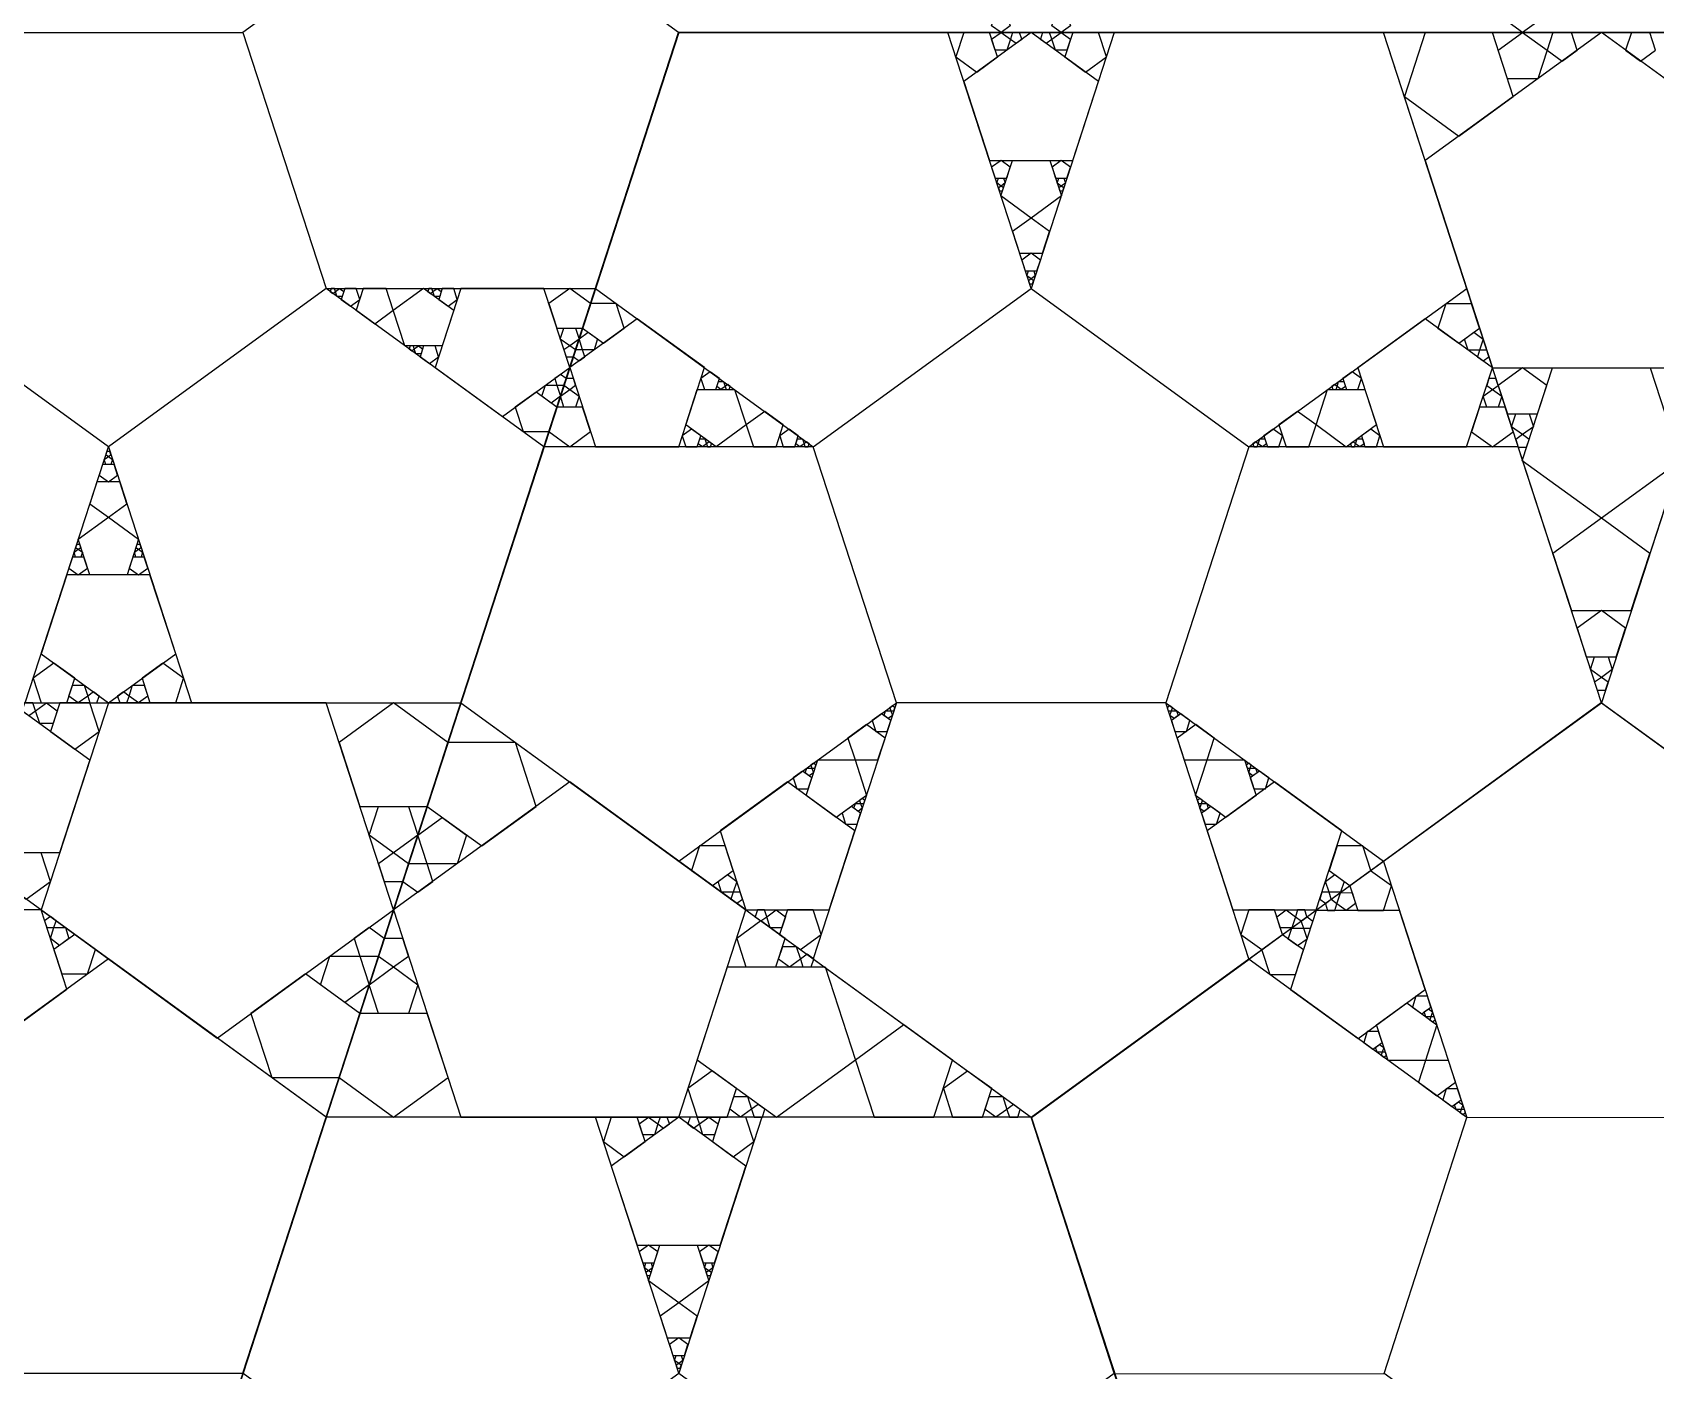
# Model space of a CAD drawing. Header units: inches. Extents: x -578 to 126, y -85 to 118.
# Drawn here: x -356.58 to -341.5, y 14.23 to 26.67 of the extents above; entities that cross this region are included whole.
import ezdxf

# ---------------------------------------------------------------- set-up
doc = ezdxf.new("R2010")
doc.units = ezdxf.units.IN
doc.header["$MEASUREMENT"] = 0
doc.layers.add('drawing', color=7, linetype='Continuous')

msp = doc.modelspace()

# ---------------------------------------------------------------- linework, layer by layer
for points in [[(-357.901, 24.288), (-357.128, 26.668), (-354.626, 26.668), (-353.852, 24.288), (-355.877, 22.817)], [(-328.125, 10.356), (-342.001, 0.275), (-355.877, 10.356), (-350.577, 26.668), (-333.425, 26.668)], [(-346.049, 20.437), (-348.552, 20.437), (-349.325, 22.817), (-347.3, 24.288), (-345.276, 22.817)], [(-336.7, 16.586), (-338.725, 10.356), (-345.276, 10.356), (-347.301, 16.586), (-342, 20.437)], [(-340.747, 16.586), (-339.971, 14.207), (-341.994, 12.734), (-344.02, 14.203), (-343.249, 16.584)]]:
    msp.add_lwpolyline(points, close=True)
at = {"layer": 'drawing'}
for points in [[(-350.577, 26.668), (-364.452, 36.749), (-378.328, 26.668), (-373.028, 10.356), (-355.877, 10.356)], [(-364.452, 36.749), (-378.328, 26.668), (-373.028, 10.356), (-355.877, 10.356), (-350.577, 26.668)], [(-359.152, 20.437), (-352.601, 20.437), (-350.577, 26.668), (-355.877, 30.519), (-361.177, 26.668)], [(-359.152, 20.437), (-352.601, 20.437), (-350.577, 26.668), (-355.877, 30.519), (-361.177, 26.668)], [(-353.852, 24.288), (-351.35, 24.288), (-350.577, 26.668), (-352.601, 28.139), (-354.626, 26.668)], [(-342.592, 27.099), (-342.505, 26.832), (-342.733, 26.667), (-342.96, 26.832), (-342.873, 27.099)], [(-347.527, 26.833), (-347.494, 26.731), (-347.58, 26.668), (-347.667, 26.731), (-347.634, 26.833)], [(-347.022, 26.668), (-347.108, 26.731), (-347.075, 26.833), (-346.968, 26.833), (-346.935, 26.731)], [(-333.425, 26.667), (-350.576, 26.668), (-355.876, 10.356), (-342.001, 0.274), (-328.125, 10.355)], [(-342, 20.437), (-344.025, 26.668), (-350.576, 26.668), (-352.601, 20.437), (-347.301, 16.586)], [(-342, 20.437), (-344.025, 26.668), (-350.576, 26.668), (-352.601, 20.437), (-347.301, 16.586)], [(-347.3, 24.288), (-348.074, 26.668), (-350.576, 26.668), (-351.349, 24.288), (-349.325, 22.817)], [(-347.926, 26.668), (-348, 26.441), (-347.806, 26.3), (-347.613, 26.441), (-347.687, 26.668)], [(-346.675, 26.213), (-347.3, 26.668), (-347.926, 26.213), (-347.687, 25.478), (-346.914, 25.478)], [(-346.675, 26.213), (-347.3, 26.668), (-347.926, 26.213), (-347.687, 25.478), (-346.914, 25.478)], [(-347.58, 26.668), (-347.493, 26.605), (-347.526, 26.503), (-347.633, 26.503), (-347.667, 26.605)], [(-347.473, 26.668), (-347.493, 26.605), (-347.44, 26.567), (-347.386, 26.605), (-347.407, 26.668)], [(-345.276, 22.817), (-343.251, 24.288), (-344.025, 26.668), (-346.527, 26.668), (-347.3, 24.288)], [(-347.161, 26.567), (-347.108, 26.605), (-347.128, 26.668), (-347.194, 26.668), (-347.214, 26.605)], [(-347.074, 26.503), (-347.108, 26.605), (-347.021, 26.668), (-346.934, 26.605), (-346.967, 26.503)], [(-346.794, 26.3), (-346.601, 26.441), (-346.675, 26.668), (-346.914, 26.668), (-346.988, 26.441)], [(-343.638, 26.668), (-343.831, 26.073), (-343.325, 25.705), (-342.819, 26.073), (-343.012, 26.668)], [(-340.362, 25.478), (-342, 26.668), (-343.638, 25.478), (-343.013, 23.552), (-340.988, 23.552)], [(-342.732, 26.669), (-342.505, 26.504), (-342.591, 26.237), (-342.872, 26.237), (-342.959, 26.504)], [(-342.451, 26.668), (-342.505, 26.504), (-342.365, 26.402), (-342.226, 26.504), (-342.279, 26.668)], [(-336.7, 16.586), (-331.4, 20.437), (-333.425, 26.667), (-339.976, 26.668), (-342, 20.437)], [(-336.7, 16.586), (-331.4, 20.437), (-333.425, 26.667), (-339.976, 26.668), (-342, 20.437)], [(-341.635, 26.402), (-341.496, 26.504), (-341.549, 26.668), (-341.721, 26.668), (-341.775, 26.504)], [(-347.494, 25.415), (-347.58, 25.478), (-347.667, 25.415), (-347.634, 25.314), (-347.527, 25.314)], [(-347.019, 25.148), (-347.3, 24.943), (-347.581, 25.148), (-347.474, 25.478), (-347.127, 25.478)], [(-346.934, 25.415), (-347.02, 25.478), (-347.106, 25.415), (-347.073, 25.314), (-346.967, 25.314)], [(-347.542, 25.269), (-347.58, 25.24), (-347.619, 25.269), (-347.604, 25.314), (-347.557, 25.314)], [(-347.557, 25.223), (-347.58, 25.24), (-347.604, 25.223), (-347.595, 25.195), (-347.566, 25.195)], [(-346.982, 25.268), (-347.02, 25.24), (-347.059, 25.268), (-347.044, 25.314), (-346.996, 25.314)], [(-346.996, 25.223), (-347.02, 25.24), (-347.044, 25.223), (-347.035, 25.195), (-347.006, 25.195)], [(-347.128, 24.818), (-347.3, 24.943), (-347.473, 24.818), (-347.407, 24.616), (-347.194, 24.616)], [(-347.214, 24.553), (-347.3, 24.616), (-347.386, 24.553), (-347.354, 24.452), (-347.247, 24.452)], [(-347.262, 24.406), (-347.3, 24.378), (-347.339, 24.406), (-347.324, 24.452), (-347.276, 24.452)], [(-357.901, 24.288), (-359.926, 22.817), (-359.152, 20.437), (-356.65, 20.437), (-355.877, 22.817)], [(-355.877, 22.817), (-355.103, 20.437), (-352.601, 20.437), (-351.828, 22.817), (-353.852, 24.288)], [(-353.79, 24.243), (-353.766, 24.26), (-353.775, 24.288), (-353.805, 24.288), (-353.814, 24.26)], [(-353.752, 24.215), (-353.766, 24.26), (-353.728, 24.288), (-353.689, 24.26), (-353.704, 24.215)], [(-353.627, 24.124), (-353.541, 24.187), (-353.573, 24.288), (-353.68, 24.288), (-353.713, 24.187)], [(-353.401, 23.96), (-353.229, 24.086), (-353.295, 24.288), (-353.508, 24.288), (-353.574, 24.086)], [(-353.121, 23.755), (-353.229, 24.086), (-352.948, 24.29), (-352.667, 24.086), (-352.774, 23.755)], [(-352.884, 24.243), (-352.86, 24.26), (-352.869, 24.288), (-352.898, 24.288), (-352.907, 24.26)], [(-352.845, 24.215), (-352.86, 24.26), (-352.821, 24.288), (-352.782, 24.26), (-352.797, 24.215)], [(-352.214, 23.098), (-351.589, 23.553), (-351.828, 24.288), (-352.601, 24.288), (-352.84, 23.553)], [(-352.214, 23.098), (-351.589, 23.553), (-351.828, 24.288), (-352.601, 24.288), (-352.84, 23.553)], [(-352.72, 24.124), (-352.634, 24.187), (-352.667, 24.288), (-352.773, 24.288), (-352.806, 24.187)], [(-351.396, 24.148), (-351.589, 24.288), (-351.782, 24.148), (-351.708, 23.92), (-351.469, 23.92)], [(-347.277, 24.361), (-347.3, 24.378), (-347.324, 24.361), (-347.315, 24.333), (-347.286, 24.333)], [(-351.082, 23.92), (-351.156, 24.148), (-351.395, 24.148), (-351.469, 23.92), (-351.275, 23.78)], [(-343.206, 24.147), (-343.445, 24.147), (-343.519, 23.92), (-343.325, 23.78), (-343.132, 23.92)], [(-350.963, 24.007), (-351.588, 23.553), (-351.349, 22.817), (-350.576, 22.817), (-350.337, 23.553)], [(-350.963, 24.007), (-351.588, 23.553), (-351.349, 22.817), (-350.576, 22.817), (-350.337, 23.553)], [(-343.252, 22.817), (-343.013, 23.552), (-343.638, 24.007), (-344.264, 23.552), (-344.025, 22.817)], [(-351.502, 23.818), (-351.589, 23.755), (-351.676, 23.818), (-351.642, 23.92), (-351.535, 23.92)], [(-351.362, 23.717), (-351.469, 23.717), (-351.502, 23.819), (-351.416, 23.882), (-351.329, 23.819)], [(-343.098, 23.818), (-343.132, 23.716), (-343.239, 23.716), (-343.272, 23.818), (-343.185, 23.881)], [(-353.057, 23.71), (-353.033, 23.727), (-353.042, 23.755), (-353.071, 23.755), (-353.08, 23.727)], [(-353.018, 23.682), (-353.033, 23.727), (-352.994, 23.756), (-352.956, 23.727), (-352.97, 23.682)], [(-352.893, 23.591), (-352.807, 23.654), (-352.84, 23.755), (-352.947, 23.755), (-352.979, 23.654)], [(-351.536, 23.717), (-351.589, 23.755), (-351.642, 23.717), (-351.622, 23.654), (-351.556, 23.654)], [(-351.449, 23.654), (-351.469, 23.717), (-351.535, 23.717), (-351.555, 23.654), (-351.502, 23.615)], [(-343.066, 23.716), (-343.132, 23.716), (-343.152, 23.654), (-343.099, 23.615), (-343.045, 23.654)], [(-342.508, 23.388), (-342.734, 23.552), (-342.959, 23.388), (-342.873, 23.123), (-342.594, 23.123)], [(-341.265, 22.688), (-342, 22.153), (-342.736, 22.688), (-342.455, 23.552), (-341.546, 23.552)], [(-351.815, 23.389), (-351.708, 23.389), (-351.675, 23.287), (-351.762, 23.224), (-351.848, 23.287)], [(-351.728, 23.451), (-351.708, 23.389), (-351.642, 23.389), (-351.622, 23.451), (-351.675, 23.49)], [(-351.642, 23.389), (-351.588, 23.35), (-351.535, 23.389), (-351.555, 23.451), (-351.621, 23.451)], [(-350.284, 23.514), (-350.37, 23.451), (-350.337, 23.35), (-350.231, 23.35), (-350.198, 23.451)], [(-350.159, 23.423), (-350.144, 23.378), (-350.183, 23.35), (-350.222, 23.378), (-350.207, 23.423)], [(-350.12, 23.395), (-350.144, 23.378), (-350.135, 23.35), (-350.106, 23.35), (-350.097, 23.378)], [(-344.466, 23.35), (-344.457, 23.378), (-344.48, 23.395), (-344.504, 23.378), (-344.495, 23.35)], [(-344.418, 23.35), (-344.457, 23.378), (-344.442, 23.423), (-344.394, 23.423), (-344.379, 23.378)], [(-344.264, 23.35), (-344.231, 23.451), (-344.317, 23.514), (-344.403, 23.451), (-344.37, 23.35)], [(-343.066, 23.388), (-343.013, 23.35), (-342.959, 23.388), (-342.98, 23.451), (-343.045, 23.451)], [(-352.095, 23.185), (-352.021, 22.958), (-351.782, 22.958), (-351.708, 23.185), (-351.902, 23.326)], [(-351.675, 23.287), (-351.588, 23.35), (-351.501, 23.287), (-351.535, 23.185), (-351.642, 23.185)], [(-350.056, 23.35), (-349.948, 23.02), (-350.229, 22.816), (-350.51, 23.02), (-350.403, 23.35)], [(-344.372, 22.815), (-344.652, 23.02), (-344.545, 23.35), (-344.198, 23.35), (-344.091, 23.02)], [(-343.099, 23.287), (-343.013, 23.35), (-342.926, 23.287), (-342.959, 23.185), (-343.066, 23.185)], [(-351.782, 22.958), (-351.588, 22.817), (-351.395, 22.958), (-351.469, 23.185), (-351.708, 23.185)], [(-349.776, 23.145), (-349.948, 23.02), (-349.882, 22.817), (-349.669, 22.817), (-349.604, 23.02)], [(-344.718, 22.817), (-344.652, 23.02), (-344.825, 23.145), (-344.997, 23.02), (-344.931, 22.817)], [(-343.206, 22.957), (-343.013, 22.817), (-342.819, 22.957), (-342.893, 23.185), (-343.132, 23.185)], [(-342.632, 23.004), (-342.734, 22.931), (-342.835, 23.004), (-342.796, 23.123), (-342.671, 23.123)], [(-350.457, 22.981), (-350.543, 22.918), (-350.51, 22.817), (-350.404, 22.817), (-350.371, 22.918)], [(-349.55, 22.981), (-349.637, 22.918), (-349.604, 22.817), (-349.497, 22.817), (-349.464, 22.918)], [(-344.997, 22.817), (-344.964, 22.918), (-345.05, 22.981), (-345.137, 22.918), (-345.104, 22.817)], [(-344.091, 22.817), (-344.058, 22.918), (-344.144, 22.981), (-344.23, 22.918), (-344.197, 22.817)], [(-342.672, 22.885), (-342.734, 22.931), (-342.796, 22.885), (-342.772, 22.812), (-342.695, 22.812)], [(-349.325, 22.817), (-351.827, 22.817), (-352.601, 20.437), (-350.576, 18.966), (-348.552, 20.437)], [(-350.332, 22.891), (-350.317, 22.845), (-350.356, 22.817), (-350.395, 22.845), (-350.38, 22.891)], [(-350.294, 22.862), (-350.317, 22.845), (-350.308, 22.817), (-350.279, 22.817), (-350.27, 22.845)], [(-349.425, 22.891), (-349.411, 22.845), (-349.449, 22.817), (-349.488, 22.845), (-349.473, 22.891)], [(-349.387, 22.862), (-349.411, 22.845), (-349.402, 22.817), (-349.372, 22.817), (-349.363, 22.845)], [(-346.049, 20.437), (-344.025, 18.966), (-342, 20.437), (-342.774, 22.817), (-345.276, 22.817)], [(-345.199, 22.817), (-345.19, 22.845), (-345.214, 22.862), (-345.238, 22.845), (-345.229, 22.817)], [(-345.151, 22.817), (-345.19, 22.845), (-345.175, 22.89), (-345.128, 22.89), (-345.113, 22.845)], [(-344.293, 22.817), (-344.284, 22.845), (-344.307, 22.862), (-344.331, 22.845), (-344.322, 22.817)], [(-344.245, 22.817), (-344.284, 22.845), (-344.269, 22.89), (-344.221, 22.89), (-344.206, 22.845)], [(-338.725, 22.817), (-341.227, 22.817), (-342, 20.437), (-339.976, 18.966), (-337.952, 20.437)], [(-355.963, 22.552), (-355.877, 22.49), (-355.791, 22.552), (-355.823, 22.653), (-355.93, 22.653)], [(-355.915, 22.699), (-355.877, 22.727), (-355.838, 22.699), (-355.853, 22.653), (-355.901, 22.653)], [(-355.9, 22.744), (-355.877, 22.727), (-355.853, 22.744), (-355.862, 22.772), (-355.891, 22.772)], [(-356.049, 22.287), (-355.877, 22.162), (-355.704, 22.287), (-355.77, 22.49), (-355.983, 22.49)], [(-356.158, 21.958), (-355.877, 22.162), (-355.596, 21.958), (-355.703, 21.627), (-356.05, 21.627)], [(-341.549, 21.825), (-342, 22.153), (-342.452, 21.825), (-342.279, 21.295), (-341.722, 21.295)], [(-356.181, 21.882), (-356.157, 21.865), (-356.133, 21.882), (-356.142, 21.91), (-356.171, 21.91)], [(-355.62, 21.882), (-355.597, 21.865), (-355.573, 21.882), (-355.582, 21.91), (-355.611, 21.91)], [(-356.243, 21.69), (-356.157, 21.627), (-356.071, 21.69), (-356.104, 21.791), (-356.21, 21.791)], [(-356.196, 21.837), (-356.157, 21.865), (-356.118, 21.837), (-356.133, 21.791), (-356.181, 21.791)], [(-355.683, 21.69), (-355.597, 21.627), (-355.51, 21.69), (-355.543, 21.791), (-355.65, 21.791)], [(-355.635, 21.837), (-355.597, 21.865), (-355.558, 21.837), (-355.573, 21.791), (-355.62, 21.791)], [(-356.502, 20.892), (-355.877, 20.437), (-355.251, 20.892), (-355.49, 21.627), (-356.263, 21.627)], [(-341.775, 21.131), (-342, 21.295), (-342.226, 21.131), (-342.14, 20.866), (-341.861, 20.866)], [(-341.899, 20.747), (-342, 20.673), (-342.102, 20.747), (-342.063, 20.866), (-341.938, 20.866)], [(-356.383, 20.805), (-356.576, 20.665), (-356.502, 20.437), (-356.263, 20.437), (-356.189, 20.665)], [(-355.251, 20.437), (-355.177, 20.665), (-355.371, 20.805), (-355.564, 20.665), (-355.49, 20.437)], [(-341.938, 20.628), (-342, 20.673), (-342.063, 20.628), (-342.039, 20.555), (-341.962, 20.555)], [(-356.103, 20.602), (-356.069, 20.5), (-356.156, 20.437), (-356.243, 20.5), (-356.21, 20.602)], [(-356.016, 20.539), (-356.069, 20.5), (-356.049, 20.437), (-355.983, 20.437), (-355.963, 20.5)], [(-355.704, 20.437), (-355.684, 20.5), (-355.737, 20.539), (-355.791, 20.5), (-355.77, 20.437)], [(-355.597, 20.437), (-355.684, 20.5), (-355.651, 20.602), (-355.544, 20.602), (-355.51, 20.5)], [(-364.452, 16.587), (-362.428, 10.356), (-355.877, 10.356), (-353.852, 16.587), (-359.152, 20.437)], [(-364.452, 16.587), (-362.428, 10.356), (-355.877, 10.356), (-353.852, 16.587), (-359.152, 20.437)], [(-357.239, 19.042), (-357.52, 19.907), (-356.785, 20.442), (-356.049, 19.907), (-356.33, 19.042)], [(-356.616, 20.319), (-356.554, 20.364), (-356.578, 20.437), (-356.655, 20.437), (-356.678, 20.364)], [(-356.515, 20.245), (-356.554, 20.364), (-356.453, 20.438), (-356.352, 20.364), (-356.39, 20.245)], [(-354.864, 17.322), (-353.227, 18.512), (-353.852, 20.437), (-355.877, 20.437), (-356.502, 18.512)], [(-354.864, 17.322), (-353.227, 18.512), (-353.852, 20.437), (-355.877, 20.437), (-356.502, 18.512)], [(-356.188, 20.008), (-355.963, 20.172), (-356.049, 20.437), (-356.328, 20.437), (-356.414, 20.172)], [(-352.721, 20.07), (-353.227, 20.437), (-353.733, 20.07), (-353.539, 19.475), (-352.914, 19.475)], [(-348.552, 20.437), (-349.325, 18.057), (-347.301, 16.586), (-345.276, 18.057), (-346.049, 20.437)], [(-348.614, 20.392), (-348.605, 20.364), (-348.575, 20.364), (-348.566, 20.392), (-348.59, 20.409)], [(-342.002, 20.436), (-347.298, 16.579), (-345.267, 10.351), (-338.716, 10.358), (-336.698, 16.59)], [(-346.026, 20.364), (-345.996, 20.364), (-345.987, 20.392), (-346.011, 20.409), (-346.035, 20.392)], [(-340.747, 16.586), (-339.976, 18.967), (-342.002, 20.436), (-344.025, 18.963), (-343.249, 16.584)], [(-349.003, 20.11), (-348.937, 19.907), (-348.724, 19.907), (-348.658, 20.11), (-348.83, 20.235)], [(-348.777, 20.273), (-348.744, 20.172), (-348.638, 20.172), (-348.605, 20.273), (-348.691, 20.336)], [(-348.653, 20.364), (-348.605, 20.364), (-348.59, 20.319), (-348.629, 20.291), (-348.667, 20.319)], [(-346.011, 20.319), (-345.996, 20.364), (-345.948, 20.364), (-345.934, 20.319), (-345.972, 20.291)], [(-345.963, 20.172), (-345.857, 20.172), (-345.824, 20.273), (-345.91, 20.336), (-345.996, 20.273)], [(-345.877, 19.907), (-345.664, 19.907), (-345.598, 20.109), (-345.77, 20.235), (-345.943, 20.109)], [(-351.901, 19.475), (-352.094, 20.07), (-352.72, 20.07), (-352.913, 19.475), (-352.407, 19.107)], [(-349.511, 19.741), (-349.478, 19.639), (-349.371, 19.639), (-349.338, 19.741), (-349.424, 19.803)], [(-349.386, 19.831), (-349.338, 19.831), (-349.323, 19.786), (-349.362, 19.758), (-349.401, 19.786)], [(-349.284, 19.907), (-348.937, 19.907), (-348.83, 19.577), (-349.111, 19.373), (-349.392, 19.577)], [(-349.347, 19.859), (-349.338, 19.831), (-349.309, 19.831), (-349.3, 19.859), (-349.323, 19.877)], [(-345.771, 19.577), (-345.664, 19.907), (-345.317, 19.907), (-345.209, 19.577), (-345.49, 19.372)], [(-345.292, 19.831), (-345.263, 19.831), (-345.254, 19.859), (-345.278, 19.876), (-345.301, 19.859)], [(-345.278, 19.786), (-345.263, 19.831), (-345.215, 19.831), (-345.2, 19.786), (-345.239, 19.758)], [(-345.23, 19.639), (-345.123, 19.639), (-345.09, 19.74), (-345.177, 19.803), (-345.263, 19.74)], [(-351.588, 19.702), (-353.226, 18.512), (-352.601, 16.587), (-350.576, 16.587), (-349.951, 18.512)], [(-351.588, 19.702), (-353.226, 18.512), (-352.601, 16.587), (-350.576, 16.587), (-349.951, 18.512)], [(-350.19, 19.247), (-349.951, 18.512), (-349.177, 18.512), (-348.938, 19.247), (-349.564, 19.702)], [(-350.19, 19.247), (-349.951, 18.512), (-349.177, 18.512), (-348.938, 19.247), (-349.564, 19.702)], [(-345.424, 18.512), (-344.651, 18.512), (-344.412, 19.247), (-345.037, 19.702), (-345.663, 19.247)], [(-345.424, 18.512), (-344.651, 18.512), (-344.412, 19.247), (-345.037, 19.702), (-345.663, 19.247)], [(-352.999, 19.208), (-353.227, 19.042), (-353.454, 19.208), (-353.367, 19.475), (-353.086, 19.475)], [(-349.057, 19.411), (-349.024, 19.31), (-348.918, 19.31), (-348.885, 19.411), (-348.971, 19.474)], [(-348.933, 19.502), (-348.885, 19.502), (-348.87, 19.457), (-348.909, 19.428), (-348.948, 19.457)], [(-348.894, 19.53), (-348.885, 19.502), (-348.856, 19.502), (-348.846, 19.53), (-348.87, 19.547)], [(-345.745, 19.502), (-345.716, 19.502), (-345.707, 19.53), (-345.731, 19.547), (-345.755, 19.53)], [(-345.731, 19.456), (-345.716, 19.502), (-345.668, 19.502), (-345.654, 19.456), (-345.692, 19.428)], [(-345.683, 19.31), (-345.577, 19.31), (-345.544, 19.411), (-345.63, 19.474), (-345.716, 19.411)], [(-352.634, 18.941), (-352.914, 18.941), (-353.001, 19.208), (-352.774, 19.373), (-352.547, 19.208)], [(-356.642, 18.613), (-356.416, 18.777), (-356.502, 19.042), (-356.781, 19.042), (-356.867, 18.777)], [(-353.087, 18.941), (-353.227, 19.042), (-353.366, 18.941), (-353.313, 18.777), (-353.14, 18.777)], [(-350.144, 19.107), (-350.383, 19.107), (-350.457, 18.88), (-350.263, 18.739), (-350.07, 18.88)], [(-344.144, 18.879), (-344.218, 19.107), (-344.457, 19.107), (-344.531, 18.879), (-344.338, 18.739)], [(-352.861, 18.777), (-352.914, 18.941), (-353.087, 18.941), (-353.14, 18.777), (-353.001, 18.676)], [(-344.025, 18.508), (-343.951, 18.736), (-344.145, 18.876), (-344.338, 18.735), (-344.264, 18.508)], [(-350.036, 18.778), (-350.07, 18.676), (-350.177, 18.676), (-350.21, 18.778), (-350.123, 18.841)], [(-344.424, 18.676), (-344.531, 18.676), (-344.565, 18.778), (-344.478, 18.841), (-344.391, 18.778)], [(-350.004, 18.676), (-350.07, 18.676), (-350.09, 18.613), (-350.037, 18.574), (-349.983, 18.613)], [(-344.511, 18.613), (-344.531, 18.676), (-344.597, 18.676), (-344.618, 18.613), (-344.564, 18.574)], [(-344.478, 18.508), (-344.458, 18.57), (-344.511, 18.609), (-344.564, 18.57), (-344.544, 18.508)], [(-344.371, 18.507), (-344.458, 18.57), (-344.425, 18.672), (-344.317, 18.673), (-344.284, 18.571)], [(-356.263, 17.777), (-356.502, 18.512), (-357.276, 18.512), (-357.514, 17.777), (-356.889, 17.322)], [(-356.263, 17.777), (-356.502, 18.512), (-357.276, 18.512), (-357.514, 17.777), (-356.889, 17.322)], [(-356.449, 18.348), (-356.383, 18.348), (-356.363, 18.411), (-356.416, 18.45), (-356.469, 18.411)], [(-349.811, 18.411), (-350.037, 18.247), (-349.951, 17.982), (-349.672, 17.982), (-349.586, 18.247)], [(-349.811, 18.411), (-349.758, 18.449), (-349.778, 18.512), (-349.844, 18.512), (-349.864, 18.449)], [(-349.725, 18.347), (-349.758, 18.449), (-349.671, 18.512), (-349.584, 18.449), (-349.617, 18.347)], [(-349.444, 18.144), (-349.251, 18.285), (-349.325, 18.512), (-349.564, 18.512), (-349.638, 18.285)], [(-345.276, 18.512), (-345.35, 18.285), (-345.157, 18.144), (-344.963, 18.285), (-345.037, 18.512)], [(-344.93, 18.512), (-344.843, 18.449), (-344.876, 18.347), (-344.984, 18.347), (-345.017, 18.449)], [(-343.877, 18.508), (-344.65, 18.508), (-344.888, 17.772), (-344.262, 17.318), (-343.637, 17.773)], [(-344.823, 18.512), (-344.843, 18.449), (-344.79, 18.41), (-344.737, 18.449), (-344.757, 18.512)], [(-344.79, 18.406), (-344.769, 18.344), (-344.703, 18.344), (-344.683, 18.406), (-344.736, 18.445)], [(-356.416, 18.246), (-356.383, 18.348), (-356.276, 18.348), (-356.243, 18.246), (-356.33, 18.183)], [(-356.309, 17.917), (-356.07, 17.917), (-355.996, 18.144), (-356.189, 18.285), (-356.383, 18.144)], [(-353.592, 18.247), (-353.538, 18.083), (-353.366, 18.083), (-353.313, 18.247), (-353.452, 18.348)], [(-345.156, 18.139), (-345.082, 17.912), (-344.843, 17.912), (-344.769, 18.14), (-344.963, 18.28)], [(-344.876, 18.343), (-344.769, 18.344), (-344.736, 18.242), (-344.823, 18.178), (-344.91, 18.241)], [(-353.366, 18.083), (-353.226, 17.982), (-353.087, 18.083), (-353.14, 18.247), (-353.312, 18.247)], [(-349.484, 18.174), (-349.445, 18.055), (-349.547, 17.981), (-349.648, 18.055), (-349.609, 18.174)], [(-357.128, 14.207), (-354.626, 14.207), (-353.852, 16.587), (-355.877, 18.058), (-357.901, 16.587)], [(-353.819, 18.083), (-353.538, 18.083), (-353.452, 17.816), (-353.679, 17.651), (-353.906, 17.816)], [(-353.454, 17.817), (-353.226, 17.982), (-352.999, 17.817), (-353.086, 17.549), (-353.367, 17.549)], [(-349.214, 17.982), (-348.933, 17.117), (-349.668, 16.582), (-350.404, 17.117), (-350.123, 17.982)], [(-349.383, 18.1), (-349.445, 18.055), (-349.422, 17.982), (-349.345, 17.982), (-349.321, 18.055)], [(-343.249, 16.584), (-345.275, 18.052), (-347.298, 16.579), (-346.523, 14.2), (-344.02, 14.203)], [(-354.552, 17.549), (-354.358, 16.954), (-353.733, 16.954), (-353.539, 17.549), (-354.046, 17.917)], [(-343.617, 17.711), (-343.723, 17.711), (-343.756, 17.609), (-343.67, 17.547), (-343.584, 17.609)], [(-353.732, 16.954), (-353.226, 16.587), (-352.72, 16.954), (-352.913, 17.549), (-353.539, 17.549)], [(-343.528, 17.444), (-343.635, 17.114), (-343.983, 17.113), (-344.09, 17.443), (-343.809, 17.648)], [(-343.569, 17.564), (-343.584, 17.519), (-343.631, 17.518), (-343.646, 17.564), (-343.608, 17.592)], [(-343.554, 17.519), (-343.584, 17.519), (-343.593, 17.491), (-343.569, 17.473), (-343.545, 17.491)], [(-348.482, 17.445), (-348.933, 17.117), (-348.76, 16.586), (-348.203, 16.586), (-348.03, 17.117)], [(-344.07, 17.381), (-344.176, 17.381), (-344.209, 17.279), (-344.123, 17.217), (-344.037, 17.28)], [(-344.022, 17.234), (-344.037, 17.189), (-344.084, 17.189), (-344.099, 17.234), (-344.061, 17.262)], [(-344.007, 17.189), (-344.037, 17.189), (-344.046, 17.161), (-344.022, 17.144), (-343.998, 17.161)], [(-343.422, 17.114), (-343.635, 17.114), (-343.701, 16.911), (-343.528, 16.786), (-343.356, 16.911)], [(-350.264, 17.016), (-350.49, 16.852), (-350.404, 16.587), (-350.125, 16.587), (-350.039, 16.852)], [(-347.891, 17.015), (-348.116, 16.852), (-348.03, 16.586), (-347.752, 16.586), (-347.665, 16.852)], [(-349.937, 16.779), (-349.899, 16.66), (-350, 16.586), (-350.101, 16.66), (-350.063, 16.779)], [(-347.564, 16.779), (-347.525, 16.659), (-347.627, 16.586), (-347.728, 16.659), (-347.689, 16.779)], [(-343.336, 16.849), (-343.442, 16.849), (-343.475, 16.747), (-343.389, 16.685), (-343.303, 16.747)], [(-349.837, 16.705), (-349.899, 16.66), (-349.875, 16.587), (-349.798, 16.587), (-349.774, 16.66)], [(-347.463, 16.705), (-347.525, 16.659), (-347.502, 16.586), (-347.425, 16.586), (-347.401, 16.659)], [(-343.288, 16.702), (-343.303, 16.657), (-343.35, 16.657), (-343.365, 16.702), (-343.327, 16.73)], [(-343.273, 16.657), (-343.303, 16.657), (-343.312, 16.629), (-343.288, 16.612), (-343.264, 16.629)], [(-347.301, 16.586), (-353.852, 16.587), (-355.876, 10.356), (-350.577, 6.505), (-345.276, 10.356)], [(-347.301, 16.586), (-353.852, 16.587), (-355.876, 10.356), (-350.577, 6.505), (-345.276, 10.356)], [(-350.576, 14.207), (-351.349, 16.587), (-353.852, 16.587), (-354.625, 14.207), (-352.601, 12.736)], [(-351.202, 16.587), (-351.276, 16.359), (-351.082, 16.219), (-350.889, 16.359), (-350.963, 16.587)], [(-349.951, 16.132), (-350.576, 16.587), (-351.202, 16.132), (-350.963, 15.397), (-350.19, 15.397)], [(-350.856, 16.587), (-350.769, 16.524), (-350.802, 16.422), (-350.909, 16.422), (-350.943, 16.524)], [(-350.749, 16.587), (-350.769, 16.524), (-350.716, 16.485), (-350.662, 16.524), (-350.683, 16.587)], [(-348.552, 12.736), (-346.527, 14.207), (-347.301, 16.586), (-349.803, 16.587), (-350.576, 14.207)], [(-350.437, 16.485), (-350.384, 16.524), (-350.404, 16.587), (-350.47, 16.587), (-350.49, 16.524)], [(-350.35, 16.422), (-350.384, 16.524), (-350.297, 16.587), (-350.21, 16.524), (-350.243, 16.422)], [(-350.07, 16.219), (-349.877, 16.359), (-349.951, 16.587), (-350.19, 16.587), (-350.263, 16.359)], [(-350.77, 15.334), (-350.856, 15.397), (-350.943, 15.334), (-350.91, 15.233), (-350.803, 15.233)], [(-350.295, 15.066), (-350.576, 14.862), (-350.857, 15.066), (-350.75, 15.397), (-350.403, 15.397)], [(-350.21, 15.334), (-350.296, 15.397), (-350.382, 15.334), (-350.349, 15.233), (-350.243, 15.233)], [(-350.818, 15.187), (-350.856, 15.159), (-350.895, 15.187), (-350.88, 15.233), (-350.832, 15.233)], [(-350.833, 15.142), (-350.856, 15.159), (-350.88, 15.142), (-350.871, 15.114), (-350.842, 15.114)], [(-350.257, 15.187), (-350.296, 15.159), (-350.335, 15.187), (-350.32, 15.233), (-350.272, 15.233)], [(-350.272, 15.142), (-350.296, 15.159), (-350.32, 15.142), (-350.311, 15.114), (-350.281, 15.114)], [(-350.404, 14.737), (-350.576, 14.862), (-350.749, 14.737), (-350.683, 14.534), (-350.47, 14.534)], [(-350.49, 14.472), (-350.576, 14.534), (-350.662, 14.472), (-350.63, 14.371), (-350.523, 14.371)], [(-350.538, 14.325), (-350.576, 14.297), (-350.615, 14.325), (-350.6, 14.371), (-350.552, 14.371)], [(-350.553, 14.28), (-350.576, 14.297), (-350.6, 14.28), (-350.591, 14.252), (-350.562, 14.252)]]:
    msp.add_lwpolyline(points, close=True, dxfattribs=at)

doc.saveas('drawing.dxf')
